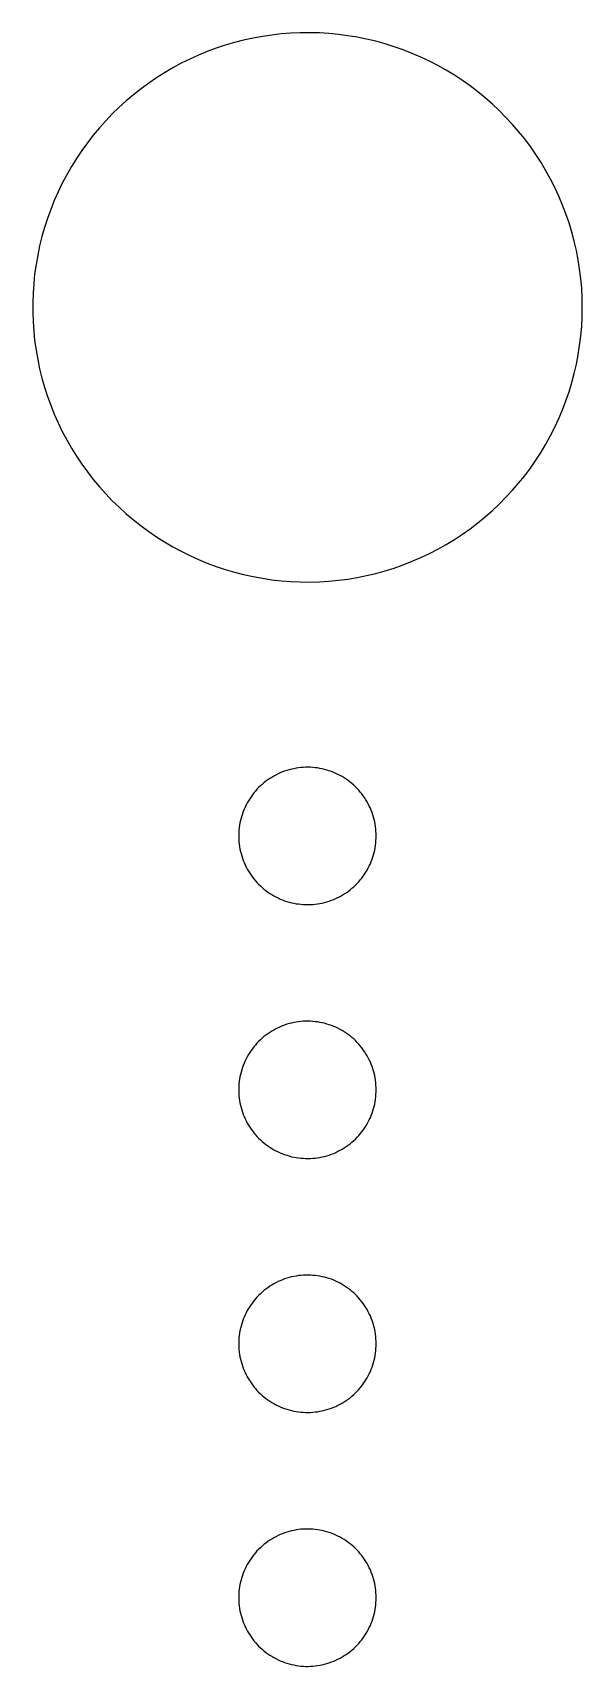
# Model space of a CAD drawing. Header units: millimetres. Extents: x 304 to 569, y -117 to -14.
# Drawn here: x 434.52 to 438.52, y -58.39 to -46.49 of the extents above; entities that cross this region are included whole.
import ezdxf

# ---------------------------------------------------------------- set-up
doc = ezdxf.new("R2010")
doc.units = ezdxf.units.MM
doc.layers.add('plate', color=18, linetype='Continuous', true_color=0x000000)

msp = doc.modelspace()

# ---------------------------------------------------------------- linework, layer by layer
at = {"layer": 'plate'}
for p, q in [((436.327, -46.503), (436.258, -46.511)), ((436.396, -46.498), (436.327, -46.503)), ((436.465, -46.495), (436.396, -46.498)), ((436.535, -46.494), (436.465, -46.495)), ((436.604, -46.496), (436.535, -46.494)), ((436.673, -46.5), (436.604, -46.496)), ((436.743, -46.507), (436.673, -46.5)), ((436.811, -46.516), (436.743, -46.507)), ((435.853, -46.607), (435.788, -46.632)), ((435.919, -46.586), (435.853, -46.607)), ((435.986, -46.566), (435.919, -46.586)), ((436.053, -46.549), (435.986, -46.566)), ((436.121, -46.534), (436.053, -46.549)), ((436.189, -46.521), (436.121, -46.534)), ((436.258, -46.511), (436.189, -46.521)), ((436.88, -46.527), (436.811, -46.516)), ((436.948, -46.541), (436.88, -46.527)), ((437.015, -46.557), (436.948, -46.541)), ((437.082, -46.575), (437.015, -46.557)), ((437.149, -46.596), (437.082, -46.575)), ((437.214, -46.619), (437.149, -46.596)), ((437.279, -46.645), (437.214, -46.619)), ((435.599, -46.717), (435.538, -46.75)), ((435.661, -46.687), (435.599, -46.717)), ((435.724, -46.658), (435.661, -46.687)), ((435.788, -46.632), (435.724, -46.658)), ((437.342, -46.672), (437.279, -46.645)), ((437.405, -46.702), (437.342, -46.672)), ((437.467, -46.734), (437.405, -46.702)), ((437.527, -46.768), (437.467, -46.734)), ((435.362, -46.862), (435.306, -46.903)), ((435.419, -46.823), (435.362, -46.862)), ((435.478, -46.786), (435.419, -46.823)), ((435.538, -46.75), (435.478, -46.786)), ((437.587, -46.804), (437.527, -46.768)), ((437.645, -46.842), (437.587, -46.804)), ((437.701, -46.882), (437.645, -46.842)), ((435.251, -46.946), (435.198, -46.991)), ((435.306, -46.903), (435.251, -46.946)), ((437.757, -46.924), (437.701, -46.882)), ((437.81, -46.968), (437.757, -46.924)), ((437.863, -47.014), (437.81, -46.968)), ((435.097, -47.086), (435.049, -47.136)), ((435.147, -47.037), (435.097, -47.086)), ((435.198, -46.991), (435.147, -47.037)), ((437.913, -47.061), (437.863, -47.014)), ((437.962, -47.111), (437.913, -47.061)), ((435.003, -47.188), (434.958, -47.241)), ((435.049, -47.136), (435.003, -47.188)), ((438.009, -47.162), (437.962, -47.111)), ((438.054, -47.214), (438.009, -47.162)), ((438.098, -47.268), (438.054, -47.214)), ((434.916, -47.296), (434.875, -47.352)), ((434.958, -47.241), (434.916, -47.296)), ((438.14, -47.324), (438.098, -47.268)), ((438.179, -47.381), (438.14, -47.324)), ((434.837, -47.41), (434.8, -47.469)), ((434.875, -47.352), (434.837, -47.41)), ((438.217, -47.439), (438.179, -47.381)), ((438.252, -47.499), (438.217, -47.439)), ((434.765, -47.529), (434.733, -47.591)), ((434.8, -47.469), (434.765, -47.529)), ((438.286, -47.56), (438.252, -47.499)), ((438.317, -47.622), (438.286, -47.56)), ((434.703, -47.653), (434.675, -47.717)), ((434.733, -47.591), (434.703, -47.653)), ((438.346, -47.685), (438.317, -47.622)), ((438.373, -47.749), (438.346, -47.685)), ((434.649, -47.781), (434.625, -47.846)), ((434.675, -47.717), (434.649, -47.781)), ((438.398, -47.814), (438.373, -47.749)), ((438.421, -47.879), (438.398, -47.814)), ((434.604, -47.912), (434.585, -47.979)), ((434.625, -47.846), (434.604, -47.912)), ((438.441, -47.946), (438.421, -47.879)), ((434.568, -48.047), (434.554, -48.114)), ((434.585, -47.979), (434.568, -48.047)), ((438.459, -48.013), (438.441, -47.946)), ((438.474, -48.08), (438.459, -48.013)), ((434.554, -48.114), (434.542, -48.183)), ((438.487, -48.149), (438.474, -48.08)), ((438.498, -48.217), (438.487, -48.149)), ((434.532, -48.252), (434.525, -48.321)), ((434.542, -48.183), (434.532, -48.252)), ((438.507, -48.286), (438.498, -48.217)), ((438.513, -48.355), (438.507, -48.286)), ((434.52, -48.39), (434.518, -48.459)), ((434.525, -48.321), (434.52, -48.39)), ((438.516, -48.425), (438.513, -48.355)), ((434.518, -48.459), (434.518, -48.529)), ((434.518, -48.529), (434.52, -48.598)), ((438.517, -48.494), (438.516, -48.425)), ((438.516, -48.563), (438.517, -48.494)), ((434.52, -48.598), (434.525, -48.667)), ((438.507, -48.702), (438.513, -48.633)), ((438.513, -48.633), (438.516, -48.563)), ((434.525, -48.667), (434.532, -48.736)), ((434.532, -48.736), (434.542, -48.805)), ((438.498, -48.771), (438.507, -48.702)), ((434.542, -48.805), (434.554, -48.873)), ((434.554, -48.873), (434.568, -48.941)), ((438.474, -48.908), (438.487, -48.839)), ((438.487, -48.839), (438.498, -48.771)), ((434.568, -48.941), (434.585, -49.009)), ((438.441, -49.042), (438.459, -48.975)), ((438.459, -48.975), (438.474, -48.908)), ((434.585, -49.009), (434.604, -49.076)), ((434.604, -49.076), (434.625, -49.142)), ((438.398, -49.174), (438.421, -49.109)), ((438.421, -49.109), (438.441, -49.042)), ((434.625, -49.142), (434.649, -49.207)), ((434.649, -49.207), (434.675, -49.271)), ((438.346, -49.303), (438.373, -49.239)), ((438.373, -49.239), (438.398, -49.174)), ((434.675, -49.271), (434.703, -49.335)), ((434.703, -49.335), (434.733, -49.397)), ((438.317, -49.366), (438.346, -49.303)), ((434.733, -49.397), (434.765, -49.459)), ((434.765, -49.459), (434.8, -49.519)), ((438.252, -49.489), (438.286, -49.428)), ((438.286, -49.428), (438.317, -49.366)), ((434.8, -49.519), (434.837, -49.578)), ((434.837, -49.578), (434.875, -49.636)), ((438.179, -49.607), (438.217, -49.549)), ((438.217, -49.549), (438.252, -49.489)), ((434.875, -49.636), (434.916, -49.692)), ((434.916, -49.692), (434.958, -49.747)), ((438.054, -49.774), (438.098, -49.72)), ((438.098, -49.72), (438.14, -49.664)), ((438.14, -49.664), (438.179, -49.607)), ((434.958, -49.747), (435.003, -49.8)), ((435.003, -49.8), (435.049, -49.852)), ((437.962, -49.877), (438.009, -49.826)), ((438.009, -49.826), (438.054, -49.774)), ((435.049, -49.852), (435.097, -49.902)), ((435.097, -49.902), (435.147, -49.95)), ((435.147, -49.95), (435.198, -49.997)), ((437.863, -49.974), (437.913, -49.926)), ((437.913, -49.926), (437.962, -49.877)), ((435.198, -49.997), (435.251, -50.042)), ((435.251, -50.042), (435.306, -50.085)), ((437.701, -50.106), (437.757, -50.064)), ((437.757, -50.064), (437.81, -50.02)), ((437.81, -50.02), (437.863, -49.974)), ((435.306, -50.085), (435.362, -50.126)), ((435.362, -50.126), (435.419, -50.165)), ((435.419, -50.165), (435.478, -50.202)), ((437.527, -50.22), (437.587, -50.184)), ((437.587, -50.184), (437.645, -50.146)), ((437.645, -50.146), (437.701, -50.106)), ((435.478, -50.202), (435.538, -50.237)), ((435.538, -50.237), (435.599, -50.27)), ((435.599, -50.27), (435.661, -50.301)), ((435.661, -50.301), (435.724, -50.33)), ((437.342, -50.316), (437.405, -50.286)), ((437.405, -50.286), (437.467, -50.254)), ((437.467, -50.254), (437.527, -50.22)), ((435.724, -50.33), (435.788, -50.356)), ((435.788, -50.356), (435.853, -50.38)), ((435.853, -50.38), (435.919, -50.402)), ((435.919, -50.402), (435.986, -50.422)), ((435.986, -50.422), (436.053, -50.439)), ((436.948, -50.447), (437.015, -50.431)), ((437.015, -50.431), (437.082, -50.413)), ((437.082, -50.413), (437.149, -50.392)), ((437.149, -50.392), (437.214, -50.369)), ((437.214, -50.369), (437.279, -50.343)), ((437.279, -50.343), (437.342, -50.316)), ((436.053, -50.439), (436.121, -50.454)), ((436.121, -50.454), (436.189, -50.467)), ((436.189, -50.467), (436.258, -50.477)), ((436.258, -50.477), (436.327, -50.485)), ((436.327, -50.485), (436.396, -50.49)), ((436.396, -50.49), (436.465, -50.493)), ((436.465, -50.493), (436.535, -50.494)), ((436.535, -50.494), (436.604, -50.492)), ((436.604, -50.492), (436.673, -50.488)), ((436.673, -50.488), (436.743, -50.481)), ((436.743, -50.481), (436.811, -50.472)), ((436.811, -50.472), (436.88, -50.461)), ((436.88, -50.461), (436.948, -50.447)), ((436.385, -51.861), (436.368, -51.866)), ((436.401, -51.856), (436.385, -51.861)), ((436.418, -51.853), (436.401, -51.856)), ((436.435, -51.849), (436.418, -51.853)), ((436.453, -51.847), (436.435, -51.849)), ((436.47, -51.845), (436.453, -51.847)), ((436.487, -51.844), (436.47, -51.845)), ((436.504, -51.843), (436.487, -51.844)), ((436.522, -51.843), (436.504, -51.843)), ((436.539, -51.843), (436.522, -51.843)), ((436.556, -51.844), (436.539, -51.843)), ((436.574, -51.846), (436.556, -51.844)), ((436.591, -51.848), (436.574, -51.846)), ((436.608, -51.851), (436.591, -51.848)), ((436.625, -51.854), (436.608, -51.851)), ((436.642, -51.858), (436.625, -51.854)), ((436.659, -51.863), (436.642, -51.858)), ((436.175, -51.979), (436.162, -51.991)), ((436.188, -51.967), (436.175, -51.979)), ((436.201, -51.956), (436.188, -51.967)), ((436.214, -51.945), (436.201, -51.956)), ((436.228, -51.935), (436.214, -51.945)), ((436.243, -51.925), (436.228, -51.935)), ((436.257, -51.916), (436.243, -51.925)), ((436.272, -51.907), (436.257, -51.916)), ((436.288, -51.899), (436.272, -51.907)), ((436.303, -51.891), (436.288, -51.899)), ((436.319, -51.884), (436.303, -51.891)), ((436.335, -51.877), (436.319, -51.884)), ((436.351, -51.871), (436.335, -51.877)), ((436.368, -51.866), (436.351, -51.871)), ((436.675, -51.868), (436.659, -51.863)), ((436.692, -51.874), (436.675, -51.868)), ((436.708, -51.88), (436.692, -51.874)), ((436.724, -51.887), (436.708, -51.88)), ((436.739, -51.895), (436.724, -51.887)), ((436.755, -51.903), (436.739, -51.895)), ((436.77, -51.911), (436.755, -51.903)), ((436.785, -51.92), (436.77, -51.911)), ((436.799, -51.93), (436.785, -51.92)), ((436.813, -51.94), (436.799, -51.93)), ((436.827, -51.95), (436.813, -51.94)), ((436.841, -51.961), (436.827, -51.95)), ((436.854, -51.973), (436.841, -51.961)), ((436.866, -51.985), (436.854, -51.973)), ((436.088, -52.086), (436.079, -52.101)), ((436.097, -52.072), (436.088, -52.086)), ((436.107, -52.057), (436.097, -52.072)), ((436.117, -52.043), (436.107, -52.057)), ((436.128, -52.029), (436.117, -52.043)), ((436.139, -52.016), (436.128, -52.029)), ((436.15, -52.003), (436.139, -52.016)), ((436.162, -51.991), (436.15, -52.003)), ((436.879, -51.997), (436.866, -51.985)), ((436.89, -52.01), (436.879, -51.997)), ((436.902, -52.023), (436.89, -52.01)), ((436.913, -52.036), (436.902, -52.023)), ((436.923, -52.05), (436.913, -52.036)), ((436.933, -52.064), (436.923, -52.05)), ((436.942, -52.079), (436.933, -52.064)), ((436.951, -52.094), (436.942, -52.079)), ((436.96, -52.109), (436.951, -52.094)), ((436.034, -52.214), (436.03, -52.231)), ((436.039, -52.197), (436.034, -52.214)), ((436.044, -52.181), (436.039, -52.197)), ((436.05, -52.164), (436.044, -52.181)), ((436.057, -52.148), (436.05, -52.164)), ((436.064, -52.132), (436.057, -52.148)), ((436.071, -52.117), (436.064, -52.132)), ((436.079, -52.101), (436.071, -52.117)), ((436.967, -52.125), (436.96, -52.109)), ((436.975, -52.14), (436.967, -52.125)), ((436.981, -52.156), (436.975, -52.14)), ((436.988, -52.173), (436.981, -52.156)), ((436.993, -52.189), (436.988, -52.173)), ((436.998, -52.206), (436.993, -52.189)), ((437.003, -52.222), (436.998, -52.206)), ((436.018, -52.317), (436.017, -52.334)), ((436.017, -52.334), (436.017, -52.351)), ((436.019, -52.299), (436.018, -52.317)), ((436.021, -52.282), (436.019, -52.299)), ((436.023, -52.265), (436.021, -52.282)), ((436.026, -52.248), (436.023, -52.265)), ((436.03, -52.231), (436.026, -52.248)), ((437.007, -52.239), (437.003, -52.222)), ((437.01, -52.256), (437.007, -52.239)), ((437.013, -52.273), (437.01, -52.256)), ((437.015, -52.291), (437.013, -52.273)), ((437.016, -52.308), (437.015, -52.291)), ((437.017, -52.325), (437.016, -52.308)), ((437.017, -52.343), (437.017, -52.325)), ((436.017, -52.351), (436.018, -52.369)), ((436.018, -52.369), (436.019, -52.386)), ((436.019, -52.386), (436.021, -52.403)), ((436.021, -52.403), (436.023, -52.42)), ((436.023, -52.42), (436.026, -52.438)), ((436.026, -52.438), (436.03, -52.455)), ((436.03, -52.455), (436.034, -52.471)), ((437.003, -52.463), (437.007, -52.446)), ((437.007, -52.446), (437.01, -52.429)), ((437.01, -52.429), (437.013, -52.412)), ((437.013, -52.412), (437.015, -52.395)), ((437.015, -52.395), (437.016, -52.377)), ((437.016, -52.377), (437.017, -52.36)), ((437.017, -52.36), (437.017, -52.343)), ((436.034, -52.471), (436.039, -52.488)), ((436.039, -52.488), (436.044, -52.505)), ((436.044, -52.505), (436.05, -52.521)), ((436.05, -52.521), (436.057, -52.537)), ((436.057, -52.537), (436.064, -52.553)), ((436.064, -52.553), (436.071, -52.569)), ((436.071, -52.569), (436.079, -52.584)), ((436.96, -52.576), (436.967, -52.561)), ((436.967, -52.561), (436.975, -52.545)), ((436.975, -52.545), (436.981, -52.529)), ((436.981, -52.529), (436.988, -52.513)), ((436.988, -52.513), (436.993, -52.496)), ((436.993, -52.496), (436.998, -52.48)), ((436.998, -52.48), (437.003, -52.463)), ((436.079, -52.584), (436.088, -52.599)), ((436.088, -52.599), (436.097, -52.614)), ((436.097, -52.614), (436.107, -52.628)), ((436.107, -52.628), (436.117, -52.642)), ((436.117, -52.642), (436.128, -52.656)), ((436.128, -52.656), (436.139, -52.669)), ((436.139, -52.669), (436.15, -52.682)), ((436.15, -52.682), (436.162, -52.695)), ((436.866, -52.701), (436.879, -52.688)), ((436.879, -52.688), (436.89, -52.676)), ((436.89, -52.676), (436.902, -52.663)), ((436.902, -52.663), (436.913, -52.649)), ((436.913, -52.649), (436.923, -52.635)), ((436.923, -52.635), (436.933, -52.621)), ((436.933, -52.621), (436.942, -52.606)), ((436.942, -52.606), (436.951, -52.591)), ((436.951, -52.591), (436.96, -52.576)), ((436.162, -52.695), (436.175, -52.707)), ((436.175, -52.707), (436.188, -52.718)), ((436.188, -52.718), (436.201, -52.73)), ((436.201, -52.73), (436.214, -52.74)), ((436.214, -52.74), (436.228, -52.751)), ((436.228, -52.751), (436.243, -52.761)), ((436.243, -52.761), (436.257, -52.77)), ((436.257, -52.77), (436.272, -52.779)), ((436.272, -52.779), (436.288, -52.787)), ((436.288, -52.787), (436.303, -52.794)), ((436.303, -52.794), (436.319, -52.802)), ((436.319, -52.802), (436.335, -52.808)), ((436.335, -52.808), (436.351, -52.814)), ((436.675, -52.817), (436.692, -52.811)), ((436.692, -52.811), (436.708, -52.805)), ((436.708, -52.805), (436.724, -52.798)), ((436.724, -52.798), (436.739, -52.791)), ((436.739, -52.791), (436.755, -52.783)), ((436.755, -52.783), (436.77, -52.774)), ((436.77, -52.774), (436.785, -52.765)), ((436.785, -52.765), (436.799, -52.756)), ((436.799, -52.756), (436.813, -52.746)), ((436.813, -52.746), (436.827, -52.735)), ((436.827, -52.735), (436.841, -52.724)), ((436.841, -52.724), (436.854, -52.713)), ((436.854, -52.713), (436.866, -52.701)), ((436.351, -52.814), (436.368, -52.82)), ((436.368, -52.82), (436.385, -52.825)), ((436.385, -52.825), (436.401, -52.829)), ((436.401, -52.829), (436.418, -52.833)), ((436.418, -52.833), (436.435, -52.836)), ((436.435, -52.836), (436.453, -52.838)), ((436.453, -52.838), (436.47, -52.84)), ((436.47, -52.84), (436.487, -52.842)), ((436.487, -52.842), (436.504, -52.843)), ((436.504, -52.843), (436.522, -52.843)), ((436.522, -52.843), (436.539, -52.842)), ((436.539, -52.842), (436.556, -52.841)), ((436.556, -52.841), (436.574, -52.839)), ((436.574, -52.839), (436.591, -52.837)), ((436.591, -52.837), (436.608, -52.834)), ((436.608, -52.834), (436.625, -52.831)), ((436.625, -52.831), (436.642, -52.827)), ((436.642, -52.827), (436.659, -52.822)), ((436.659, -52.822), (436.675, -52.817)), ((436.272, -53.756), (436.257, -53.764)), ((436.288, -53.747), (436.272, -53.756)), ((436.303, -53.74), (436.288, -53.747)), ((436.319, -53.732), (436.303, -53.74)), ((436.335, -53.726), (436.319, -53.732)), ((436.351, -53.72), (436.335, -53.726)), ((436.368, -53.714), (436.351, -53.72)), ((436.385, -53.709), (436.368, -53.714)), ((436.401, -53.705), (436.385, -53.709)), ((436.418, -53.701), (436.401, -53.705)), ((436.435, -53.698), (436.418, -53.701)), ((436.453, -53.696), (436.435, -53.698)), ((436.47, -53.694), (436.453, -53.696)), ((436.487, -53.692), (436.47, -53.694)), ((436.504, -53.692), (436.487, -53.692)), ((436.522, -53.691), (436.504, -53.692)), ((436.539, -53.692), (436.522, -53.691)), ((436.556, -53.693), (436.539, -53.692)), ((436.574, -53.695), (436.556, -53.693)), ((436.591, -53.697), (436.574, -53.695)), ((436.608, -53.7), (436.591, -53.697)), ((436.625, -53.703), (436.608, -53.7)), ((436.642, -53.707), (436.625, -53.703)), ((436.659, -53.712), (436.642, -53.707)), ((436.675, -53.717), (436.659, -53.712)), ((436.692, -53.723), (436.675, -53.717)), ((436.708, -53.729), (436.692, -53.723)), ((436.724, -53.736), (436.708, -53.729)), ((436.739, -53.743), (436.724, -53.736)), ((436.755, -53.751), (436.739, -53.743)), ((436.77, -53.76), (436.755, -53.751)), ((436.785, -53.769), (436.77, -53.76)), ((436.128, -53.878), (436.117, -53.892)), ((436.139, -53.865), (436.128, -53.878)), ((436.15, -53.852), (436.139, -53.865)), ((436.162, -53.839), (436.15, -53.852)), ((436.175, -53.827), (436.162, -53.839)), ((436.188, -53.816), (436.175, -53.827)), ((436.201, -53.804), (436.188, -53.816)), ((436.214, -53.794), (436.201, -53.804)), ((436.228, -53.783), (436.214, -53.794)), ((436.243, -53.774), (436.228, -53.783)), ((436.257, -53.764), (436.243, -53.774)), ((436.799, -53.778), (436.785, -53.769)), ((436.813, -53.788), (436.799, -53.778)), ((436.827, -53.799), (436.813, -53.788)), ((436.841, -53.81), (436.827, -53.799)), ((436.854, -53.821), (436.841, -53.81)), ((436.866, -53.833), (436.854, -53.821)), ((436.879, -53.846), (436.866, -53.833)), ((436.89, -53.858), (436.879, -53.846)), ((436.902, -53.871), (436.89, -53.858)), ((436.913, -53.885), (436.902, -53.871)), ((436.057, -53.997), (436.05, -54.013)), ((436.064, -53.981), (436.057, -53.997)), ((436.071, -53.966), (436.064, -53.981)), ((436.079, -53.95), (436.071, -53.966)), ((436.088, -53.935), (436.079, -53.95)), ((436.097, -53.92), (436.088, -53.935)), ((436.107, -53.906), (436.097, -53.92)), ((436.117, -53.892), (436.107, -53.906)), ((436.923, -53.899), (436.913, -53.885)), ((436.933, -53.913), (436.923, -53.899)), ((436.942, -53.928), (436.933, -53.913)), ((436.951, -53.943), (436.942, -53.928)), ((436.96, -53.958), (436.951, -53.943)), ((436.967, -53.973), (436.96, -53.958)), ((436.975, -53.989), (436.967, -53.973)), ((436.981, -54.005), (436.975, -53.989)), ((436.023, -54.114), (436.021, -54.131)), ((436.026, -54.096), (436.023, -54.114)), ((436.03, -54.08), (436.026, -54.096)), ((436.034, -54.063), (436.03, -54.08)), ((436.039, -54.046), (436.034, -54.063)), ((436.044, -54.029), (436.039, -54.046)), ((436.05, -54.013), (436.044, -54.029)), ((436.988, -54.021), (436.981, -54.005)), ((436.993, -54.038), (436.988, -54.021)), ((436.998, -54.054), (436.993, -54.038)), ((437.003, -54.071), (436.998, -54.054)), ((437.007, -54.088), (437.003, -54.071)), ((437.01, -54.105), (437.007, -54.088)), ((437.013, -54.122), (437.01, -54.105)), ((436.018, -54.165), (436.017, -54.183)), ((436.017, -54.183), (436.017, -54.2)), ((436.017, -54.2), (436.018, -54.217)), ((436.019, -54.148), (436.018, -54.165)), ((436.018, -54.217), (436.019, -54.235)), ((436.021, -54.131), (436.019, -54.148)), ((436.019, -54.235), (436.021, -54.252)), ((437.015, -54.139), (437.013, -54.122)), ((437.016, -54.157), (437.015, -54.139)), ((437.015, -54.243), (437.016, -54.226)), ((437.017, -54.174), (437.016, -54.157)), ((437.016, -54.226), (437.017, -54.209)), ((437.017, -54.191), (437.017, -54.174)), ((437.017, -54.209), (437.017, -54.191)), ((436.021, -54.252), (436.023, -54.269)), ((436.023, -54.269), (436.026, -54.286)), ((436.026, -54.286), (436.03, -54.303)), ((436.03, -54.303), (436.034, -54.32)), ((436.034, -54.32), (436.039, -54.337)), ((436.039, -54.337), (436.044, -54.353)), ((436.044, -54.353), (436.05, -54.37)), ((436.988, -54.361), (436.993, -54.345)), ((436.993, -54.345), (436.998, -54.328)), ((436.998, -54.328), (437.003, -54.312)), ((437.003, -54.312), (437.007, -54.295)), ((437.007, -54.295), (437.01, -54.278)), ((437.01, -54.278), (437.013, -54.261)), ((437.013, -54.261), (437.015, -54.243)), ((436.05, -54.37), (436.057, -54.386)), ((436.057, -54.386), (436.064, -54.402)), ((436.064, -54.402), (436.071, -54.417)), ((436.071, -54.417), (436.079, -54.433)), ((436.079, -54.433), (436.088, -54.448)), ((436.088, -54.448), (436.097, -54.462)), ((436.097, -54.462), (436.107, -54.477)), ((436.107, -54.477), (436.117, -54.491)), ((436.923, -54.484), (436.933, -54.47)), ((436.933, -54.47), (436.942, -54.455)), ((436.942, -54.455), (436.951, -54.44)), ((436.951, -54.44), (436.96, -54.425)), ((436.96, -54.425), (436.967, -54.409)), ((436.967, -54.409), (436.975, -54.394)), ((436.975, -54.394), (436.981, -54.378)), ((436.981, -54.378), (436.988, -54.361)), ((436.117, -54.491), (436.128, -54.505)), ((436.128, -54.505), (436.139, -54.518)), ((436.139, -54.518), (436.15, -54.531)), ((436.15, -54.531), (436.162, -54.543)), ((436.162, -54.543), (436.175, -54.556)), ((436.175, -54.556), (436.188, -54.567)), ((436.188, -54.567), (436.201, -54.578)), ((436.201, -54.578), (436.214, -54.589)), ((436.214, -54.589), (436.228, -54.599)), ((436.799, -54.604), (436.813, -54.594)), ((436.813, -54.594), (436.827, -54.584)), ((436.827, -54.584), (436.841, -54.573)), ((436.841, -54.573), (436.854, -54.561)), ((436.854, -54.561), (436.866, -54.55)), ((436.866, -54.55), (436.879, -54.537)), ((436.879, -54.537), (436.89, -54.524)), ((436.89, -54.524), (436.902, -54.511)), ((436.902, -54.511), (436.913, -54.498)), ((436.913, -54.498), (436.923, -54.484)), ((436.228, -54.599), (436.243, -54.609)), ((436.243, -54.609), (436.257, -54.618)), ((436.257, -54.618), (436.272, -54.627)), ((436.272, -54.627), (436.288, -54.635)), ((436.288, -54.635), (436.303, -54.643)), ((436.303, -54.643), (436.319, -54.65)), ((436.319, -54.65), (436.335, -54.657)), ((436.335, -54.657), (436.351, -54.663)), ((436.351, -54.663), (436.368, -54.668)), ((436.368, -54.668), (436.385, -54.673)), ((436.385, -54.673), (436.401, -54.678)), ((436.401, -54.678), (436.418, -54.681)), ((436.418, -54.681), (436.435, -54.685)), ((436.435, -54.685), (436.453, -54.687)), ((436.453, -54.687), (436.47, -54.689)), ((436.47, -54.689), (436.487, -54.69)), ((436.487, -54.69), (436.504, -54.691)), ((436.504, -54.691), (436.522, -54.691)), ((436.522, -54.691), (436.539, -54.691)), ((436.539, -54.691), (436.556, -54.69)), ((436.556, -54.69), (436.574, -54.688)), ((436.574, -54.688), (436.591, -54.686)), ((436.591, -54.686), (436.608, -54.683)), ((436.608, -54.683), (436.625, -54.68)), ((436.625, -54.68), (436.642, -54.676)), ((436.642, -54.676), (436.659, -54.671)), ((436.659, -54.671), (436.675, -54.666)), ((436.675, -54.666), (436.692, -54.66)), ((436.692, -54.66), (436.708, -54.654)), ((436.708, -54.654), (436.724, -54.647)), ((436.724, -54.647), (436.739, -54.639)), ((436.739, -54.639), (436.755, -54.631)), ((436.755, -54.631), (436.77, -54.623)), ((436.77, -54.623), (436.785, -54.614)), ((436.785, -54.614), (436.799, -54.604)), ((436.435, -55.547), (436.418, -55.55)), ((436.453, -55.544), (436.435, -55.547)), ((436.47, -55.542), (436.453, -55.544)), ((436.487, -55.541), (436.47, -55.542)), ((436.504, -55.54), (436.487, -55.541)), ((436.522, -55.54), (436.504, -55.54)), ((436.539, -55.541), (436.522, -55.54)), ((436.556, -55.542), (436.539, -55.541)), ((436.574, -55.543), (436.556, -55.542)), ((436.591, -55.546), (436.574, -55.543)), ((436.608, -55.548), (436.591, -55.546)), ((436.625, -55.552), (436.608, -55.548)), ((436.188, -55.664), (436.175, -55.676)), ((436.201, -55.653), (436.188, -55.664)), ((436.214, -55.642), (436.201, -55.653)), ((436.228, -55.632), (436.214, -55.642)), ((436.243, -55.622), (436.228, -55.632)), ((436.257, -55.613), (436.243, -55.622)), ((436.272, -55.604), (436.257, -55.613)), ((436.288, -55.596), (436.272, -55.604)), ((436.303, -55.588), (436.288, -55.596)), ((436.319, -55.581), (436.303, -55.588)), ((436.335, -55.574), (436.319, -55.581)), ((436.351, -55.568), (436.335, -55.574)), ((436.368, -55.563), (436.351, -55.568)), ((436.385, -55.558), (436.368, -55.563)), ((436.401, -55.554), (436.385, -55.558)), ((436.418, -55.55), (436.401, -55.554)), ((436.642, -55.556), (436.625, -55.552)), ((436.659, -55.56), (436.642, -55.556)), ((436.675, -55.566), (436.659, -55.56)), ((436.692, -55.571), (436.675, -55.566)), ((436.708, -55.578), (436.692, -55.571)), ((436.724, -55.585), (436.708, -55.578)), ((436.739, -55.592), (436.724, -55.585)), ((436.755, -55.6), (436.739, -55.592)), ((436.77, -55.609), (436.755, -55.6)), ((436.785, -55.618), (436.77, -55.609)), ((436.799, -55.627), (436.785, -55.618)), ((436.813, -55.637), (436.799, -55.627)), ((436.827, -55.648), (436.813, -55.637)), ((436.841, -55.659), (436.827, -55.648)), ((436.854, -55.67), (436.841, -55.659)), ((436.088, -55.784), (436.079, -55.799)), ((436.097, -55.769), (436.088, -55.784)), ((436.107, -55.755), (436.097, -55.769)), ((436.117, -55.741), (436.107, -55.755)), ((436.128, -55.727), (436.117, -55.741)), ((436.139, -55.714), (436.128, -55.727)), ((436.15, -55.701), (436.139, -55.714)), ((436.162, -55.688), (436.15, -55.701)), ((436.175, -55.676), (436.162, -55.688)), ((436.866, -55.682), (436.854, -55.67)), ((436.879, -55.694), (436.866, -55.682)), ((436.89, -55.707), (436.879, -55.694)), ((436.902, -55.72), (436.89, -55.707)), ((436.913, -55.734), (436.902, -55.72)), ((436.923, -55.748), (436.913, -55.734)), ((436.933, -55.762), (436.923, -55.748)), ((436.942, -55.776), (436.933, -55.762)), ((436.951, -55.791), (436.942, -55.776)), ((436.039, -55.895), (436.034, -55.911)), ((436.044, -55.878), (436.039, -55.895)), ((436.05, -55.862), (436.044, -55.878)), ((436.057, -55.846), (436.05, -55.862)), ((436.064, -55.83), (436.057, -55.846)), ((436.071, -55.814), (436.064, -55.83)), ((436.079, -55.799), (436.071, -55.814)), ((436.96, -55.807), (436.951, -55.791)), ((436.967, -55.822), (436.96, -55.807)), ((436.975, -55.838), (436.967, -55.822)), ((436.981, -55.854), (436.975, -55.838)), ((436.988, -55.87), (436.981, -55.854)), ((436.993, -55.886), (436.988, -55.87)), ((436.998, -55.903), (436.993, -55.886)), ((437.003, -55.92), (436.998, -55.903)), ((436.018, -56.014), (436.017, -56.031)), ((436.019, -55.997), (436.018, -56.014)), ((436.021, -55.979), (436.019, -55.997)), ((436.023, -55.962), (436.021, -55.979)), ((436.026, -55.945), (436.023, -55.962)), ((436.03, -55.928), (436.026, -55.945)), ((436.034, -55.911), (436.03, -55.928)), ((437.007, -55.937), (437.003, -55.92)), ((437.01, -55.954), (437.007, -55.937)), ((437.013, -55.971), (437.01, -55.954)), ((437.015, -55.988), (437.013, -55.971)), ((437.016, -56.005), (437.015, -55.988)), ((437.017, -56.023), (437.016, -56.005)), ((437.017, -56.04), (437.017, -56.023)), ((436.017, -56.031), (436.017, -56.049)), ((436.017, -56.049), (436.018, -56.066)), ((436.018, -56.066), (436.019, -56.083)), ((436.019, -56.083), (436.021, -56.101)), ((436.021, -56.101), (436.023, -56.118)), ((436.023, -56.118), (436.026, -56.135)), ((436.026, -56.135), (436.03, -56.152)), ((437.007, -56.143), (437.01, -56.126)), ((437.01, -56.126), (437.013, -56.109)), ((437.013, -56.109), (437.015, -56.092)), ((437.015, -56.092), (437.016, -56.075)), ((437.016, -56.075), (437.017, -56.057)), ((437.017, -56.057), (437.017, -56.04)), ((436.03, -56.152), (436.034, -56.169)), ((436.034, -56.169), (436.039, -56.185)), ((436.039, -56.185), (436.044, -56.202)), ((436.044, -56.202), (436.05, -56.218)), ((436.05, -56.218), (436.057, -56.234)), ((436.057, -56.234), (436.064, -56.25)), ((436.064, -56.25), (436.071, -56.266)), ((436.96, -56.274), (436.967, -56.258)), ((436.967, -56.258), (436.975, -56.242)), ((436.975, -56.242), (436.981, -56.226)), ((436.981, -56.226), (436.988, -56.21)), ((436.988, -56.21), (436.993, -56.194)), ((436.993, -56.194), (436.998, -56.177)), ((436.998, -56.177), (437.003, -56.16)), ((437.003, -56.16), (437.007, -56.143)), ((436.071, -56.266), (436.079, -56.281)), ((436.079, -56.281), (436.088, -56.296)), ((436.088, -56.296), (436.097, -56.311)), ((436.097, -56.311), (436.107, -56.325)), ((436.107, -56.325), (436.117, -56.34)), ((436.117, -56.34), (436.128, -56.353)), ((436.128, -56.353), (436.139, -56.367)), ((436.139, -56.367), (436.15, -56.38)), ((436.15, -56.38), (436.162, -56.392)), ((436.879, -56.386), (436.89, -56.373)), ((436.89, -56.373), (436.902, -56.36)), ((436.902, -56.36), (436.913, -56.346)), ((436.913, -56.346), (436.923, -56.333)), ((436.923, -56.333), (436.933, -56.318)), ((436.933, -56.318), (436.942, -56.304)), ((436.942, -56.304), (436.951, -56.289)), ((436.951, -56.289), (436.96, -56.274)), ((436.162, -56.392), (436.175, -56.404)), ((436.175, -56.404), (436.188, -56.416)), ((436.188, -56.416), (436.201, -56.427)), ((436.201, -56.427), (436.214, -56.438)), ((436.214, -56.438), (436.228, -56.448)), ((436.228, -56.448), (436.243, -56.458)), ((436.243, -56.458), (436.257, -56.467)), ((436.257, -56.467), (436.272, -56.476)), ((436.272, -56.476), (436.288, -56.484)), ((436.288, -56.484), (436.303, -56.492)), ((436.303, -56.492), (436.319, -56.499)), ((436.319, -56.499), (436.335, -56.506)), ((436.708, -56.502), (436.724, -56.496)), ((436.724, -56.496), (436.739, -56.488)), ((436.739, -56.488), (436.755, -56.48)), ((436.755, -56.48), (436.77, -56.472)), ((436.77, -56.472), (436.785, -56.463)), ((436.785, -56.463), (436.799, -56.453)), ((436.799, -56.453), (436.813, -56.443)), ((436.813, -56.443), (436.827, -56.433)), ((436.827, -56.433), (436.841, -56.422)), ((436.841, -56.422), (436.854, -56.41)), ((436.854, -56.41), (436.866, -56.398)), ((436.866, -56.398), (436.879, -56.386)), ((436.335, -56.506), (436.351, -56.512)), ((436.351, -56.512), (436.368, -56.517)), ((436.368, -56.517), (436.385, -56.522)), ((436.385, -56.522), (436.401, -56.526)), ((436.401, -56.526), (436.418, -56.53)), ((436.418, -56.53), (436.435, -56.533)), ((436.435, -56.533), (436.453, -56.536)), ((436.453, -56.536), (436.47, -56.538)), ((436.47, -56.538), (436.487, -56.539)), ((436.487, -56.539), (436.504, -56.54)), ((436.504, -56.54), (436.522, -56.54)), ((436.522, -56.54), (436.539, -56.54)), ((436.539, -56.54), (436.556, -56.539)), ((436.556, -56.539), (436.574, -56.537)), ((436.574, -56.537), (436.591, -56.535)), ((436.591, -56.535), (436.608, -56.532)), ((436.608, -56.532), (436.625, -56.528)), ((436.625, -56.528), (436.642, -56.524)), ((436.642, -56.524), (436.659, -56.52)), ((436.659, -56.52), (436.675, -56.515)), ((436.675, -56.515), (436.692, -56.509)), ((436.692, -56.509), (436.708, -56.502)), ((436.288, -57.445), (436.272, -57.453)), ((436.303, -57.437), (436.288, -57.445)), ((436.319, -57.43), (436.303, -57.437)), ((436.335, -57.423), (436.319, -57.43)), ((436.351, -57.417), (436.335, -57.423)), ((436.368, -57.412), (436.351, -57.417)), ((436.385, -57.407), (436.368, -57.412)), ((436.401, -57.402), (436.385, -57.407)), ((436.418, -57.399), (436.401, -57.402)), ((436.435, -57.396), (436.418, -57.399)), ((436.453, -57.393), (436.435, -57.396)), ((436.47, -57.391), (436.453, -57.393)), ((436.487, -57.39), (436.47, -57.391)), ((436.504, -57.389), (436.487, -57.39)), ((436.522, -57.389), (436.504, -57.389)), ((436.539, -57.389), (436.522, -57.389)), ((436.556, -57.39), (436.539, -57.389)), ((436.574, -57.392), (436.556, -57.39)), ((436.591, -57.394), (436.574, -57.392)), ((436.608, -57.397), (436.591, -57.394)), ((436.625, -57.401), (436.608, -57.397)), ((436.642, -57.405), (436.625, -57.401)), ((436.659, -57.409), (436.642, -57.405)), ((436.675, -57.414), (436.659, -57.409)), ((436.692, -57.42), (436.675, -57.414)), ((436.708, -57.426), (436.692, -57.42)), ((436.724, -57.433), (436.708, -57.426)), ((436.739, -57.441), (436.724, -57.433)), ((436.755, -57.449), (436.739, -57.441)), ((436.77, -57.457), (436.755, -57.449)), ((436.139, -57.562), (436.128, -57.576)), ((436.15, -57.549), (436.139, -57.562)), ((436.162, -57.537), (436.15, -57.549)), ((436.175, -57.525), (436.162, -57.537)), ((436.188, -57.513), (436.175, -57.525)), ((436.201, -57.502), (436.188, -57.513)), ((436.214, -57.491), (436.201, -57.502)), ((436.228, -57.481), (436.214, -57.491)), ((436.243, -57.471), (436.228, -57.481)), ((436.257, -57.462), (436.243, -57.471)), ((436.272, -57.453), (436.257, -57.462)), ((436.785, -57.466), (436.77, -57.457)), ((436.799, -57.476), (436.785, -57.466)), ((436.813, -57.486), (436.799, -57.476)), ((436.827, -57.496), (436.813, -57.486)), ((436.841, -57.507), (436.827, -57.496)), ((436.854, -57.519), (436.841, -57.507)), ((436.866, -57.531), (436.854, -57.519)), ((436.879, -57.543), (436.866, -57.531)), ((436.89, -57.556), (436.879, -57.543)), ((436.902, -57.569), (436.89, -57.556)), ((436.913, -57.582), (436.902, -57.569)), ((436.064, -57.679), (436.057, -57.694)), ((436.071, -57.663), (436.064, -57.679)), ((436.079, -57.648), (436.071, -57.663)), ((436.088, -57.633), (436.079, -57.648)), ((436.097, -57.618), (436.088, -57.633)), ((436.107, -57.603), (436.097, -57.618)), ((436.117, -57.589), (436.107, -57.603)), ((436.128, -57.576), (436.117, -57.589)), ((436.923, -57.596), (436.913, -57.582)), ((436.933, -57.611), (436.923, -57.596)), ((436.942, -57.625), (436.933, -57.611)), ((436.951, -57.64), (436.942, -57.625)), ((436.96, -57.655), (436.951, -57.64)), ((436.967, -57.671), (436.96, -57.655)), ((436.975, -57.686), (436.967, -57.671)), ((436.981, -57.702), (436.975, -57.686)), ((436.026, -57.794), (436.023, -57.811)), ((436.03, -57.777), (436.026, -57.794)), ((436.034, -57.76), (436.03, -57.777)), ((436.039, -57.743), (436.034, -57.76)), ((436.044, -57.727), (436.039, -57.743)), ((436.05, -57.711), (436.044, -57.727)), ((436.057, -57.694), (436.05, -57.711)), ((436.988, -57.719), (436.981, -57.702)), ((436.993, -57.735), (436.988, -57.719)), ((436.998, -57.752), (436.993, -57.735)), ((437.003, -57.768), (436.998, -57.752)), ((437.007, -57.785), (437.003, -57.768)), ((437.01, -57.802), (437.007, -57.785)), ((437.013, -57.82), (437.01, -57.802)), ((436.018, -57.863), (436.017, -57.88)), ((436.017, -57.88), (436.017, -57.897)), ((436.017, -57.897), (436.018, -57.915)), ((436.019, -57.845), (436.018, -57.863)), ((436.018, -57.915), (436.019, -57.932)), ((436.021, -57.828), (436.019, -57.845)), ((436.023, -57.811), (436.021, -57.828)), ((437.015, -57.837), (437.013, -57.82)), ((437.016, -57.854), (437.015, -57.837)), ((437.015, -57.941), (437.016, -57.923)), ((437.017, -57.871), (437.016, -57.854)), ((437.016, -57.923), (437.017, -57.906)), ((437.017, -57.889), (437.017, -57.871)), ((437.017, -57.906), (437.017, -57.889)), ((436.019, -57.932), (436.021, -57.949)), ((436.021, -57.949), (436.023, -57.967)), ((436.023, -57.967), (436.026, -57.984)), ((436.026, -57.984), (436.03, -58.001)), ((436.03, -58.001), (436.034, -58.018)), ((436.034, -58.018), (436.039, -58.034)), ((436.039, -58.034), (436.044, -58.051)), ((436.988, -58.059), (436.993, -58.042)), ((436.993, -58.042), (436.998, -58.026)), ((436.998, -58.026), (437.003, -58.009)), ((437.003, -58.009), (437.007, -57.992)), ((437.007, -57.992), (437.01, -57.975)), ((437.01, -57.975), (437.013, -57.958)), ((437.013, -57.958), (437.015, -57.941)), ((436.044, -58.051), (436.05, -58.067)), ((436.05, -58.067), (436.057, -58.083)), ((436.057, -58.083), (436.064, -58.099)), ((436.064, -58.099), (436.071, -58.115)), ((436.071, -58.115), (436.079, -58.13)), ((436.079, -58.13), (436.088, -58.145)), ((436.088, -58.145), (436.097, -58.16)), ((436.097, -58.16), (436.107, -58.174)), ((436.933, -58.167), (436.942, -58.152)), ((436.942, -58.152), (436.951, -58.138)), ((436.951, -58.138), (436.96, -58.122)), ((436.96, -58.122), (436.967, -58.107)), ((436.967, -58.107), (436.975, -58.091)), ((436.975, -58.091), (436.981, -58.075)), ((436.981, -58.075), (436.988, -58.059)), ((436.107, -58.174), (436.117, -58.188)), ((436.117, -58.188), (436.128, -58.202)), ((436.128, -58.202), (436.139, -58.215)), ((436.139, -58.215), (436.15, -58.228)), ((436.15, -58.228), (436.162, -58.241)), ((436.162, -58.241), (436.175, -58.253)), ((436.175, -58.253), (436.188, -58.265)), ((436.188, -58.265), (436.201, -58.276)), ((436.201, -58.276), (436.214, -58.287)), ((436.813, -58.292), (436.827, -58.281)), ((436.827, -58.281), (436.841, -58.27)), ((436.841, -58.27), (436.854, -58.259)), ((436.854, -58.259), (436.866, -58.247)), ((436.866, -58.247), (436.879, -58.235)), ((436.879, -58.235), (436.89, -58.222)), ((436.89, -58.222), (436.902, -58.209)), ((436.902, -58.209), (436.913, -58.195)), ((436.913, -58.195), (436.923, -58.181)), ((436.923, -58.181), (436.933, -58.167)), ((436.214, -58.287), (436.228, -58.297)), ((436.228, -58.297), (436.243, -58.307)), ((436.243, -58.307), (436.257, -58.316)), ((436.257, -58.316), (436.272, -58.325)), ((436.272, -58.325), (436.288, -58.333)), ((436.288, -58.333), (436.303, -58.341)), ((436.303, -58.341), (436.319, -58.348)), ((436.319, -58.348), (436.335, -58.354)), ((436.335, -58.354), (436.351, -58.36)), ((436.351, -58.36), (436.368, -58.366)), ((436.368, -58.366), (436.385, -58.371)), ((436.385, -58.371), (436.401, -58.375)), ((436.401, -58.375), (436.418, -58.379)), ((436.418, -58.379), (436.435, -58.382)), ((436.435, -58.382), (436.453, -58.385)), ((436.453, -58.385), (436.47, -58.387)), ((436.47, -58.387), (436.487, -58.388)), ((436.487, -58.388), (436.504, -58.389)), ((436.504, -58.389), (436.522, -58.389)), ((436.522, -58.389), (436.539, -58.388)), ((436.539, -58.388), (436.556, -58.387)), ((436.556, -58.387), (436.574, -58.386)), ((436.574, -58.386), (436.591, -58.383)), ((436.591, -58.383), (436.608, -58.381)), ((436.608, -58.381), (436.625, -58.377)), ((436.625, -58.377), (436.642, -58.373)), ((436.642, -58.373), (436.659, -58.368)), ((436.659, -58.368), (436.675, -58.363)), ((436.675, -58.363), (436.692, -58.357)), ((436.692, -58.357), (436.708, -58.351)), ((436.708, -58.351), (436.724, -58.344)), ((436.724, -58.344), (436.739, -58.337)), ((436.739, -58.337), (436.755, -58.329)), ((436.755, -58.329), (436.77, -58.32)), ((436.77, -58.32), (436.785, -58.311)), ((436.785, -58.311), (436.799, -58.302)), ((436.799, -58.302), (436.813, -58.292))]:
    msp.add_line(p, q, dxfattribs=at)

doc.saveas('drawing.dxf')
